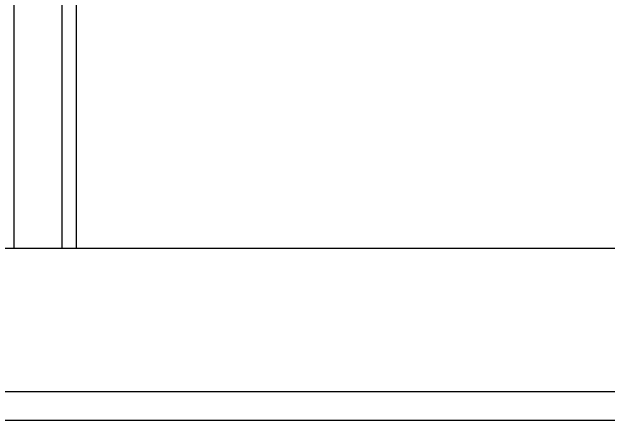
# Model space of a CAD drawing. Header units: inches. Extents: x 15.4 to 57.9, y 9.9 to 34.7.
# Drawn here: x 17.3764 to 17.5845, y 20.8866 to 21.0291 of the extents above; entities that cross this region are included whole.
import ezdxf

# ---------------------------------------------------------------- set-up
doc = ezdxf.new("R2010")
doc.units = ezdxf.units.IN
doc.header["$MEASUREMENT"] = 0
doc.layers.add('02', color=2, linetype='Continuous')

msp = doc.modelspace()

# ---------------------------------------------------------------- linework, layer by layer
at = {"layer": '02'}
for p, q in [((17.37705311138888, 21.12240768317709), (17.37705311138888, 20.94655524210823)), ((17.39390606218257, 21.03925180643849), (17.39390606218257, 20.94655524210823)), ((17.39890606218723, 21.03425180643383), (17.39890606218723, 20.94655524210823)), ((16.97705311148201, 20.94655524210823), (18.37705311138888, 20.94655524210823)), ((17.09543321544078, 20.89655524210532), (18.25867300743011, 20.89655524210532)), ((17.10280295770389, 20.88655524209601), (18.251303265167, 20.88655524209601))]:
    msp.add_line(p, q, dxfattribs=at)

doc.saveas('drawing.dxf')
